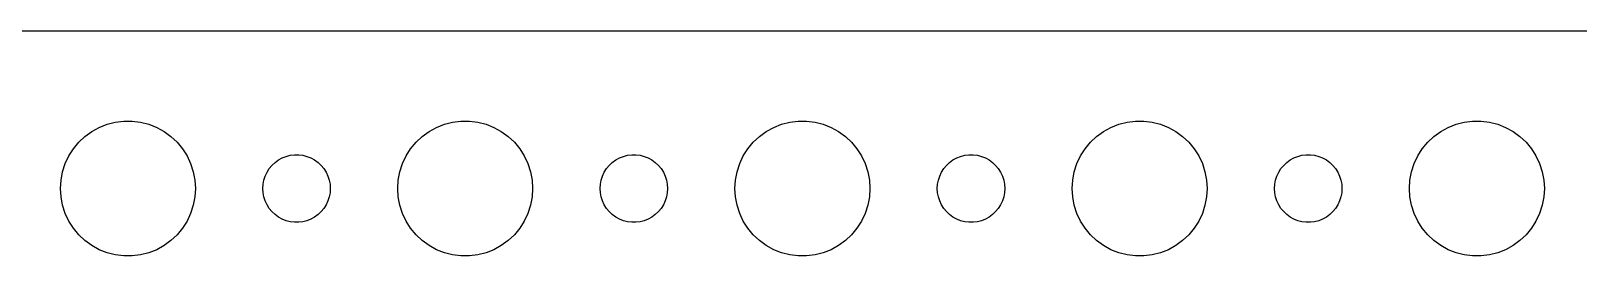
# Model space of a CAD drawing. Header units: metres. Extents: x -134 to 134, y 518 to 1078.
# Drawn here: x -71.8 to -3, y 726 to 736 of the extents above; entities that cross this region are included whole.
import ezdxf

# ---------------------------------------------------------------- set-up
doc = ezdxf.new("R2010")
doc.units = ezdxf.units.M

msp = doc.modelspace()

# ---------------------------------------------------------------- linework, layer by layer
for p, q in [((129.814, 735.99), (-129.814, 735.99)), ((-69.4123, 731.312), (-69.1075, 731.533)), ((-69.1075, 731.533), (-68.7773, 731.714)), ((-68.7773, 731.714), (-68.427, 731.853)), ((-68.427, 731.853), (-68.0621, 731.947)), ((-68.0621, 731.947), (-67.6884, 731.994)), ((-67.6884, 731.994), (-67.3116, 731.994)), ((-67.3116, 731.994), (-66.9379, 731.947)), ((-66.9379, 731.947), (-66.573, 731.853)), ((-66.573, 731.853), (-66.2227, 731.714)), ((-66.2227, 731.714), (-65.8925, 731.533)), ((-65.8925, 731.533), (-65.5877, 731.312)), ((-54.4123, 731.312), (-54.1075, 731.533)), ((-54.1075, 731.533), (-53.7773, 731.714)), ((-53.7773, 731.714), (-53.427, 731.853)), ((-53.427, 731.853), (-53.0621, 731.947)), ((-53.0621, 731.947), (-52.6884, 731.994)), ((-52.6884, 731.994), (-52.3116, 731.994)), ((-52.3116, 731.994), (-51.9379, 731.947)), ((-51.9379, 731.947), (-51.5729, 731.853)), ((-51.5729, 731.853), (-51.2227, 731.714)), ((-51.2227, 731.714), (-50.8925, 731.533)), ((-50.8925, 731.533), (-50.5877, 731.312)), ((-39.4123, 731.312), (-39.1075, 731.533)), ((-39.1075, 731.533), (-38.7773, 731.714)), ((-38.7773, 731.714), (-38.427, 731.853)), ((-38.427, 731.853), (-38.0621, 731.947)), ((-38.0621, 731.947), (-37.6884, 731.994)), ((-37.6884, 731.994), (-37.3116, 731.994)), ((-37.3116, 731.994), (-36.9379, 731.947)), ((-36.9379, 731.947), (-36.5729, 731.853)), ((-36.5729, 731.853), (-36.2227, 731.714)), ((-36.2227, 731.714), (-35.8925, 731.533)), ((-35.8925, 731.533), (-35.5877, 731.312)), ((-24.4123, 731.312), (-24.1075, 731.533)), ((-24.1075, 731.533), (-23.7773, 731.714)), ((-23.7773, 731.714), (-23.427, 731.853)), ((-23.427, 731.853), (-23.0621, 731.947)), ((-23.0621, 731.947), (-22.6884, 731.994)), ((-22.6884, 731.994), (-22.3116, 731.994)), ((-22.3116, 731.994), (-21.9379, 731.947)), ((-21.9379, 731.947), (-21.5729, 731.853)), ((-21.5729, 731.853), (-21.2227, 731.714)), ((-21.2227, 731.714), (-20.8925, 731.533)), ((-20.8925, 731.533), (-20.5877, 731.312)), ((-9.41226, 731.312), (-9.10747, 731.533)), ((-9.10747, 731.533), (-8.77733, 731.714)), ((-8.77733, 731.714), (-8.42705, 731.853)), ((-8.42705, 731.853), (-8.06213, 731.947)), ((-8.06213, 731.947), (-7.68837, 731.994)), ((-7.68837, 731.994), (-7.31161, 731.994)), ((-7.31161, 731.994), (-6.93785, 731.947)), ((-6.93785, 731.947), (-6.57294, 731.853)), ((-6.57294, 731.853), (-6.22266, 731.714)), ((-6.22266, 731.714), (-5.89252, 731.533)), ((-5.89252, 731.533), (-5.58772, 731.312)), ((-69.927, 730.763), (-69.6869, 731.054)), ((-69.6869, 731.054), (-69.4123, 731.312)), ((-65.5877, 731.312), (-65.3131, 731.054)), ((-65.3131, 731.054), (-65.073, 730.763)), ((-54.927, 730.763), (-54.6869, 731.054)), ((-54.6869, 731.054), (-54.4123, 731.312)), ((-50.5877, 731.312), (-50.3131, 731.054)), ((-50.3131, 731.054), (-50.0729, 730.763)), ((-39.927, 730.763), (-39.6869, 731.054)), ((-39.6869, 731.054), (-39.4123, 731.312)), ((-35.5877, 731.312), (-35.3131, 731.054)), ((-35.3131, 731.054), (-35.0729, 730.763)), ((-24.927, 730.763), (-24.6869, 731.054)), ((-24.6869, 731.054), (-24.4123, 731.312)), ((-20.5877, 731.312), (-20.3131, 731.054)), ((-20.3131, 731.054), (-20.0729, 730.763)), ((-9.92705, 730.763), (-9.6869, 731.054)), ((-9.6869, 731.054), (-9.41226, 731.312)), ((-5.58772, 731.312), (-5.31308, 731.054)), ((-5.31308, 731.054), (-5.07294, 730.763)), ((-70.2893, 730.104), (-70.1289, 730.445)), ((-70.1289, 730.445), (-69.927, 730.763)), ((-65.073, 730.763), (-64.8711, 730.445)), ((-64.8711, 730.445), (-64.7107, 730.104)), ((-61.0934, 730.027), (-60.9561, 730.156)), ((-60.9561, 730.156), (-60.8037, 730.266)), ((-60.8037, 730.266), (-60.6387, 730.357)), ((-60.6387, 730.357), (-60.4635, 730.427)), ((-60.4635, 730.427), (-60.2811, 730.473)), ((-60.2811, 730.473), (-60.0942, 730.497)), ((-60.0942, 730.497), (-59.9058, 730.497)), ((-59.9058, 730.497), (-59.7189, 730.473)), ((-59.7189, 730.473), (-59.5365, 730.427)), ((-59.5365, 730.427), (-59.3613, 730.357)), ((-59.3613, 730.357), (-59.1963, 730.266)), ((-59.1963, 730.266), (-59.0439, 730.156)), ((-59.0439, 730.156), (-58.9065, 730.027)), ((-55.2893, 730.104), (-55.1289, 730.445)), ((-55.1289, 730.445), (-54.927, 730.763)), ((-50.0729, 730.763), (-49.8711, 730.445)), ((-49.8711, 730.445), (-49.7107, 730.104)), ((-46.0934, 730.027), (-45.9561, 730.156)), ((-45.9561, 730.156), (-45.8037, 730.266)), ((-45.8037, 730.266), (-45.6387, 730.357)), ((-45.6387, 730.357), (-45.4635, 730.427)), ((-45.4635, 730.427), (-45.2811, 730.473)), ((-45.2811, 730.473), (-45.0942, 730.497)), ((-45.0942, 730.497), (-44.9058, 730.497)), ((-44.9058, 730.497), (-44.7189, 730.473)), ((-44.7189, 730.473), (-44.5365, 730.427)), ((-44.5365, 730.427), (-44.3613, 730.357)), ((-44.3613, 730.357), (-44.1963, 730.266)), ((-44.1963, 730.266), (-44.0439, 730.156)), ((-44.0439, 730.156), (-43.9065, 730.027)), ((-40.2893, 730.104), (-40.1289, 730.445)), ((-40.1289, 730.445), (-39.927, 730.763)), ((-35.0729, 730.763), (-34.8711, 730.445)), ((-34.8711, 730.445), (-34.7107, 730.104)), ((-31.0934, 730.027), (-30.9561, 730.156)), ((-30.9561, 730.156), (-30.8037, 730.266)), ((-30.8037, 730.266), (-30.6387, 730.357)), ((-30.6387, 730.357), (-30.4635, 730.427)), ((-30.4635, 730.427), (-30.2811, 730.473)), ((-30.2811, 730.473), (-30.0942, 730.497)), ((-30.0942, 730.497), (-29.9058, 730.497)), ((-29.9058, 730.497), (-29.7189, 730.473)), ((-29.7189, 730.473), (-29.5365, 730.427)), ((-29.5365, 730.427), (-29.3613, 730.357)), ((-29.3613, 730.357), (-29.1963, 730.266)), ((-29.1963, 730.266), (-29.0439, 730.156)), ((-29.0439, 730.156), (-28.9065, 730.027)), ((-25.2893, 730.104), (-25.1289, 730.445)), ((-25.1289, 730.445), (-24.927, 730.763)), ((-20.0729, 730.763), (-19.8711, 730.445)), ((-19.8711, 730.445), (-19.7107, 730.104)), ((-16.0934, 730.027), (-15.9561, 730.156)), ((-15.9561, 730.156), (-15.8037, 730.266)), ((-15.8037, 730.266), (-15.6387, 730.357)), ((-15.6387, 730.357), (-15.4635, 730.427)), ((-15.4635, 730.427), (-15.2811, 730.473)), ((-15.2811, 730.473), (-15.0942, 730.497)), ((-15.0942, 730.497), (-14.9058, 730.497)), ((-14.9058, 730.497), (-14.7189, 730.473)), ((-14.7189, 730.473), (-14.5365, 730.427)), ((-14.5365, 730.427), (-14.3613, 730.357)), ((-14.3613, 730.357), (-14.1963, 730.266)), ((-14.1963, 730.266), (-14.0439, 730.156)), ((-14.0439, 730.156), (-13.9065, 730.027)), ((-10.2893, 730.104), (-10.1289, 730.445)), ((-10.1289, 730.445), (-9.92705, 730.763)), ((-5.07294, 730.763), (-4.87108, 730.445)), ((-4.87108, 730.445), (-4.71066, 730.104)), ((-70.4763, 729.376), (-70.4057, 729.746)), ((-70.4057, 729.746), (-70.2893, 730.104)), ((-64.7107, 730.104), (-64.5943, 729.746)), ((-64.5943, 729.746), (-64.5237, 729.376)), ((-61.4529, 729.373), (-61.3947, 729.552)), ((-61.3947, 729.552), (-61.3145, 729.723)), ((-61.3145, 729.723), (-61.2135, 729.882)), ((-61.2135, 729.882), (-61.0934, 730.027)), ((-58.9065, 730.027), (-58.7865, 729.882)), ((-58.7865, 729.882), (-58.6855, 729.723)), ((-58.6855, 729.723), (-58.6053, 729.552)), ((-58.6053, 729.552), (-58.5471, 729.373)), ((-55.4763, 729.376), (-55.4057, 729.746)), ((-55.4057, 729.746), (-55.2893, 730.104)), ((-49.7107, 730.104), (-49.5942, 729.746)), ((-49.5942, 729.746), (-49.5237, 729.376)), ((-46.4529, 729.373), (-46.3947, 729.552)), ((-46.3947, 729.552), (-46.3145, 729.723)), ((-46.3145, 729.723), (-46.2135, 729.882)), ((-46.2135, 729.882), (-46.0934, 730.027)), ((-43.9065, 730.027), (-43.7865, 729.882)), ((-43.7865, 729.882), (-43.6855, 729.723)), ((-43.6855, 729.723), (-43.6053, 729.552)), ((-43.6053, 729.552), (-43.5471, 729.373)), ((-40.4763, 729.376), (-40.4057, 729.746)), ((-40.4057, 729.746), (-40.2893, 730.104)), ((-34.7107, 730.104), (-34.5942, 729.746)), ((-34.5942, 729.746), (-34.5237, 729.376)), ((-31.4529, 729.373), (-31.3947, 729.552)), ((-31.3947, 729.552), (-31.3145, 729.723)), ((-31.3145, 729.723), (-31.2135, 729.882)), ((-31.2135, 729.882), (-31.0934, 730.027)), ((-28.9065, 730.027), (-28.7865, 729.882)), ((-28.7865, 729.882), (-28.6855, 729.723)), ((-28.6855, 729.723), (-28.6053, 729.552)), ((-28.6053, 729.552), (-28.5471, 729.373)), ((-25.4763, 729.376), (-25.4057, 729.746)), ((-25.4057, 729.746), (-25.2893, 730.104)), ((-19.7107, 730.104), (-19.5942, 729.746)), ((-19.5942, 729.746), (-19.5237, 729.376)), ((-16.4529, 729.373), (-16.3947, 729.552)), ((-16.3947, 729.552), (-16.3145, 729.723)), ((-16.3145, 729.723), (-16.2135, 729.882)), ((-16.2135, 729.882), (-16.0934, 730.027)), ((-13.9065, 730.027), (-13.7865, 729.882)), ((-13.7865, 729.882), (-13.6855, 729.723)), ((-13.6855, 729.723), (-13.6053, 729.552)), ((-13.6053, 729.552), (-13.5471, 729.373)), ((-10.4763, 729.376), (-10.4057, 729.746)), ((-10.4057, 729.746), (-10.2893, 730.104)), ((-4.71066, 730.104), (-4.59424, 729.746)), ((-4.59424, 729.746), (-4.52365, 729.376)), ((-70.5, 729), (-70.4763, 729.376)), ((-70.4763, 728.624), (-70.5, 729)), ((-64.5237, 729.376), (-64.5, 729)), ((-64.5, 729), (-64.5237, 728.624)), ((-61.5, 729), (-61.4882, 729.188)), ((-61.4882, 728.812), (-61.5, 729)), ((-61.4882, 729.188), (-61.4529, 729.373)), ((-61.4529, 728.627), (-61.4882, 728.812)), ((-58.5471, 729.373), (-58.5118, 729.188)), ((-58.5118, 728.812), (-58.5471, 728.627)), ((-58.5118, 729.188), (-58.5, 729)), ((-58.5, 729), (-58.5118, 728.812)), ((-55.5, 729), (-55.4763, 729.376)), ((-55.4763, 728.624), (-55.5, 729)), ((-49.5237, 729.376), (-49.5, 729)), ((-49.5, 729), (-49.5237, 728.624)), ((-46.5, 729), (-46.4882, 729.188)), ((-46.4882, 728.812), (-46.5, 729)), ((-46.4882, 729.188), (-46.4529, 729.373)), ((-46.4529, 728.627), (-46.4882, 728.812)), ((-43.5471, 729.373), (-43.5118, 729.188)), ((-43.5118, 728.812), (-43.5471, 728.627)), ((-43.5118, 729.188), (-43.5, 729)), ((-43.5, 729), (-43.5118, 728.812)), ((-40.5, 729), (-40.4763, 729.376)), ((-40.4763, 728.624), (-40.5, 729)), ((-34.5237, 729.376), (-34.5, 729)), ((-34.5, 729), (-34.5237, 728.624)), ((-31.5, 729), (-31.4882, 729.188)), ((-31.4882, 728.812), (-31.5, 729)), ((-31.4882, 729.188), (-31.4529, 729.373)), ((-31.4529, 728.627), (-31.4882, 728.812)), ((-28.5471, 729.373), (-28.5118, 729.188)), ((-28.5118, 728.812), (-28.5471, 728.627)), ((-28.5118, 729.188), (-28.5, 729)), ((-28.5, 729), (-28.5118, 728.812)), ((-25.5, 729), (-25.4763, 729.376)), ((-25.4763, 728.624), (-25.5, 729)), ((-19.5237, 729.376), (-19.5, 729)), ((-19.5, 729), (-19.5237, 728.624)), ((-16.5, 729), (-16.4882, 729.188)), ((-16.4882, 728.812), (-16.5, 729)), ((-16.4882, 729.188), (-16.4529, 729.373)), ((-16.4529, 728.627), (-16.4882, 728.812)), ((-13.5471, 729.373), (-13.5118, 729.188)), ((-13.5118, 728.812), (-13.5471, 728.627)), ((-13.5118, 729.188), (-13.5, 729)), ((-13.5, 729), (-13.5118, 728.812)), ((-10.5, 729), (-10.4763, 729.376)), ((-10.4763, 728.624), (-10.5, 729)), ((-4.52365, 729.376), (-4.5, 729)), ((-4.5, 729), (-4.52365, 728.624)), ((-70.4057, 728.254), (-70.4763, 728.624)), ((-70.2893, 727.896), (-70.4057, 728.254)), ((-64.5943, 728.254), (-64.7107, 727.896)), ((-64.5237, 728.624), (-64.5943, 728.254)), ((-61.3947, 728.448), (-61.4529, 728.627)), ((-61.3145, 728.277), (-61.3947, 728.448)), ((-61.2135, 728.118), (-61.3145, 728.277)), ((-61.0934, 727.973), (-61.2135, 728.118)), ((-58.7865, 728.118), (-58.9065, 727.973)), ((-58.6855, 728.277), (-58.7865, 728.118)), ((-58.6053, 728.448), (-58.6855, 728.277)), ((-58.5471, 728.627), (-58.6053, 728.448)), ((-55.4057, 728.254), (-55.4763, 728.624)), ((-55.2893, 727.896), (-55.4057, 728.254)), ((-49.5942, 728.254), (-49.7107, 727.896)), ((-49.5237, 728.624), (-49.5942, 728.254)), ((-46.3947, 728.448), (-46.4529, 728.627)), ((-46.3145, 728.277), (-46.3947, 728.448)), ((-46.2135, 728.118), (-46.3145, 728.277)), ((-46.0934, 727.973), (-46.2135, 728.118)), ((-43.7865, 728.118), (-43.9065, 727.973)), ((-43.6855, 728.277), (-43.7865, 728.118)), ((-43.6053, 728.448), (-43.6855, 728.277)), ((-43.5471, 728.627), (-43.6053, 728.448)), ((-40.4057, 728.254), (-40.4763, 728.624)), ((-40.2893, 727.896), (-40.4057, 728.254)), ((-34.5942, 728.254), (-34.7107, 727.896)), ((-34.5237, 728.624), (-34.5942, 728.254)), ((-31.3947, 728.448), (-31.4529, 728.627)), ((-31.3145, 728.277), (-31.3947, 728.448)), ((-31.2135, 728.118), (-31.3145, 728.277)), ((-31.0934, 727.973), (-31.2135, 728.118)), ((-28.7865, 728.118), (-28.9065, 727.973)), ((-28.6855, 728.277), (-28.7865, 728.118)), ((-28.6053, 728.448), (-28.6855, 728.277)), ((-28.5471, 728.627), (-28.6053, 728.448)), ((-25.4057, 728.254), (-25.4763, 728.624)), ((-25.2893, 727.896), (-25.4057, 728.254)), ((-19.5942, 728.254), (-19.7107, 727.896)), ((-19.5237, 728.624), (-19.5942, 728.254)), ((-16.3947, 728.448), (-16.4529, 728.627)), ((-16.3145, 728.277), (-16.3947, 728.448)), ((-16.2135, 728.118), (-16.3145, 728.277)), ((-16.0934, 727.973), (-16.2135, 728.118)), ((-13.7865, 728.118), (-13.9065, 727.973)), ((-13.6855, 728.277), (-13.7865, 728.118)), ((-13.6053, 728.448), (-13.6855, 728.277)), ((-13.5471, 728.627), (-13.6053, 728.448)), ((-10.4057, 728.254), (-10.4763, 728.624)), ((-10.2893, 727.896), (-10.4057, 728.254)), ((-4.59424, 728.254), (-4.71066, 727.896)), ((-4.52365, 728.624), (-4.59424, 728.254)), ((-70.1289, 727.555), (-70.2893, 727.896)), ((-69.927, 727.237), (-70.1289, 727.555)), ((-64.8711, 727.555), (-65.073, 727.237)), ((-64.7107, 727.896), (-64.8711, 727.555)), ((-60.9561, 727.844), (-61.0934, 727.973)), ((-60.8037, 727.734), (-60.9561, 727.844)), ((-60.6387, 727.643), (-60.8037, 727.734)), ((-60.4635, 727.573), (-60.6387, 727.643)), ((-60.2811, 727.527), (-60.4635, 727.573)), ((-60.0942, 727.503), (-60.2811, 727.527)), ((-59.9058, 727.503), (-60.0942, 727.503)), ((-59.7189, 727.527), (-59.9058, 727.503)), ((-59.5365, 727.573), (-59.7189, 727.527)), ((-59.3613, 727.643), (-59.5365, 727.573)), ((-59.1963, 727.734), (-59.3613, 727.643)), ((-59.0439, 727.844), (-59.1963, 727.734)), ((-58.9065, 727.973), (-59.0439, 727.844)), ((-55.1289, 727.555), (-55.2893, 727.896)), ((-54.927, 727.237), (-55.1289, 727.555)), ((-49.8711, 727.555), (-50.0729, 727.237)), ((-49.7107, 727.896), (-49.8711, 727.555)), ((-45.9561, 727.844), (-46.0934, 727.973)), ((-45.8037, 727.734), (-45.9561, 727.844)), ((-45.6387, 727.643), (-45.8037, 727.734)), ((-45.4635, 727.573), (-45.6387, 727.643)), ((-45.2811, 727.527), (-45.4635, 727.573)), ((-45.0942, 727.503), (-45.2811, 727.527)), ((-44.9058, 727.503), (-45.0942, 727.503)), ((-44.7189, 727.527), (-44.9058, 727.503)), ((-44.5365, 727.573), (-44.7189, 727.527)), ((-44.3613, 727.643), (-44.5365, 727.573)), ((-44.1963, 727.734), (-44.3613, 727.643)), ((-44.0439, 727.844), (-44.1963, 727.734)), ((-43.9065, 727.973), (-44.0439, 727.844)), ((-40.1289, 727.555), (-40.2893, 727.896)), ((-39.927, 727.237), (-40.1289, 727.555)), ((-34.8711, 727.555), (-35.0729, 727.237)), ((-34.7107, 727.896), (-34.8711, 727.555)), ((-30.9561, 727.844), (-31.0934, 727.973)), ((-30.8037, 727.734), (-30.9561, 727.844)), ((-30.6387, 727.643), (-30.8037, 727.734)), ((-30.4635, 727.573), (-30.6387, 727.643)), ((-30.2811, 727.527), (-30.4635, 727.573)), ((-30.0942, 727.503), (-30.2811, 727.527)), ((-29.9058, 727.503), (-30.0942, 727.503)), ((-29.7189, 727.527), (-29.9058, 727.503)), ((-29.5365, 727.573), (-29.7189, 727.527)), ((-29.3613, 727.643), (-29.5365, 727.573)), ((-29.1963, 727.734), (-29.3613, 727.643)), ((-29.0439, 727.844), (-29.1963, 727.734)), ((-28.9065, 727.973), (-29.0439, 727.844)), ((-25.1289, 727.555), (-25.2893, 727.896)), ((-24.927, 727.237), (-25.1289, 727.555)), ((-19.8711, 727.555), (-20.0729, 727.237)), ((-19.7107, 727.896), (-19.8711, 727.555)), ((-15.9561, 727.844), (-16.0934, 727.973)), ((-15.8037, 727.734), (-15.9561, 727.844)), ((-15.6387, 727.643), (-15.8037, 727.734)), ((-15.4635, 727.573), (-15.6387, 727.643)), ((-15.2811, 727.527), (-15.4635, 727.573)), ((-15.0942, 727.503), (-15.2811, 727.527)), ((-14.9058, 727.503), (-15.0942, 727.503)), ((-14.7189, 727.527), (-14.9058, 727.503)), ((-14.5365, 727.573), (-14.7189, 727.527)), ((-14.3613, 727.643), (-14.5365, 727.573)), ((-14.1963, 727.734), (-14.3613, 727.643)), ((-14.0439, 727.844), (-14.1963, 727.734)), ((-13.9065, 727.973), (-14.0439, 727.844)), ((-10.1289, 727.555), (-10.2893, 727.896)), ((-9.92705, 727.237), (-10.1289, 727.555)), ((-4.87108, 727.555), (-5.07294, 727.237)), ((-4.71066, 727.896), (-4.87108, 727.555)), ((-69.6869, 726.946), (-69.927, 727.237)), ((-69.4123, 726.688), (-69.6869, 726.946)), ((-69.1075, 726.467), (-69.4123, 726.688)), ((-65.5877, 726.688), (-65.8925, 726.467)), ((-65.3131, 726.946), (-65.5877, 726.688)), ((-65.073, 727.237), (-65.3131, 726.946)), ((-54.6869, 726.946), (-54.927, 727.237)), ((-54.4123, 726.688), (-54.6869, 726.946)), ((-54.1075, 726.467), (-54.4123, 726.688)), ((-50.5877, 726.688), (-50.8925, 726.467)), ((-50.3131, 726.946), (-50.5877, 726.688)), ((-50.0729, 727.237), (-50.3131, 726.946)), ((-39.6869, 726.946), (-39.927, 727.237)), ((-39.4123, 726.688), (-39.6869, 726.946)), ((-39.1075, 726.467), (-39.4123, 726.688)), ((-35.5877, 726.688), (-35.8925, 726.467)), ((-35.3131, 726.946), (-35.5877, 726.688)), ((-35.0729, 727.237), (-35.3131, 726.946)), ((-24.6869, 726.946), (-24.927, 727.237)), ((-24.4123, 726.688), (-24.6869, 726.946)), ((-24.1075, 726.467), (-24.4123, 726.688)), ((-20.5877, 726.688), (-20.8925, 726.467)), ((-20.3131, 726.946), (-20.5877, 726.688)), ((-20.0729, 727.237), (-20.3131, 726.946)), ((-9.6869, 726.946), (-9.92705, 727.237)), ((-9.41226, 726.688), (-9.6869, 726.946)), ((-9.10747, 726.467), (-9.41226, 726.688)), ((-5.58772, 726.688), (-5.89252, 726.467)), ((-5.31308, 726.946), (-5.58772, 726.688)), ((-5.07294, 727.237), (-5.31308, 726.946)), ((-68.7773, 726.286), (-69.1075, 726.467)), ((-68.427, 726.147), (-68.7773, 726.286)), ((-68.0621, 726.053), (-68.427, 726.147)), ((-67.6884, 726.006), (-68.0621, 726.053)), ((-67.3116, 726.006), (-67.6884, 726.006)), ((-66.9379, 726.053), (-67.3116, 726.006)), ((-66.573, 726.147), (-66.9379, 726.053)), ((-66.2227, 726.286), (-66.573, 726.147)), ((-65.8925, 726.467), (-66.2227, 726.286)), ((-53.7773, 726.286), (-54.1075, 726.467)), ((-53.427, 726.147), (-53.7773, 726.286)), ((-53.0621, 726.053), (-53.427, 726.147)), ((-52.6884, 726.006), (-53.0621, 726.053)), ((-52.3116, 726.006), (-52.6884, 726.006)), ((-51.9379, 726.053), (-52.3116, 726.006)), ((-51.5729, 726.147), (-51.9379, 726.053)), ((-51.2227, 726.286), (-51.5729, 726.147)), ((-50.8925, 726.467), (-51.2227, 726.286)), ((-38.7773, 726.286), (-39.1075, 726.467)), ((-38.427, 726.147), (-38.7773, 726.286)), ((-38.0621, 726.053), (-38.427, 726.147)), ((-37.6884, 726.006), (-38.0621, 726.053)), ((-37.3116, 726.006), (-37.6884, 726.006)), ((-36.9379, 726.053), (-37.3116, 726.006)), ((-36.5729, 726.147), (-36.9379, 726.053)), ((-36.2227, 726.286), (-36.5729, 726.147)), ((-35.8925, 726.467), (-36.2227, 726.286)), ((-23.7773, 726.286), (-24.1075, 726.467)), ((-23.427, 726.147), (-23.7773, 726.286)), ((-23.0621, 726.053), (-23.427, 726.147)), ((-22.6884, 726.006), (-23.0621, 726.053)), ((-22.3116, 726.006), (-22.6884, 726.006)), ((-21.9379, 726.053), (-22.3116, 726.006)), ((-21.5729, 726.147), (-21.9379, 726.053)), ((-21.2227, 726.286), (-21.5729, 726.147)), ((-20.8925, 726.467), (-21.2227, 726.286)), ((-8.77733, 726.286), (-9.10747, 726.467)), ((-8.42705, 726.147), (-8.77733, 726.286)), ((-8.06213, 726.053), (-8.42705, 726.147)), ((-7.68837, 726.006), (-8.06213, 726.053)), ((-7.31161, 726.006), (-7.68837, 726.006)), ((-6.93785, 726.053), (-7.31161, 726.006)), ((-6.57294, 726.147), (-6.93785, 726.053)), ((-6.22266, 726.286), (-6.57294, 726.147)), ((-5.89252, 726.467), (-6.22266, 726.286))]:
    msp.add_line(p, q)

doc.saveas('drawing.dxf')
